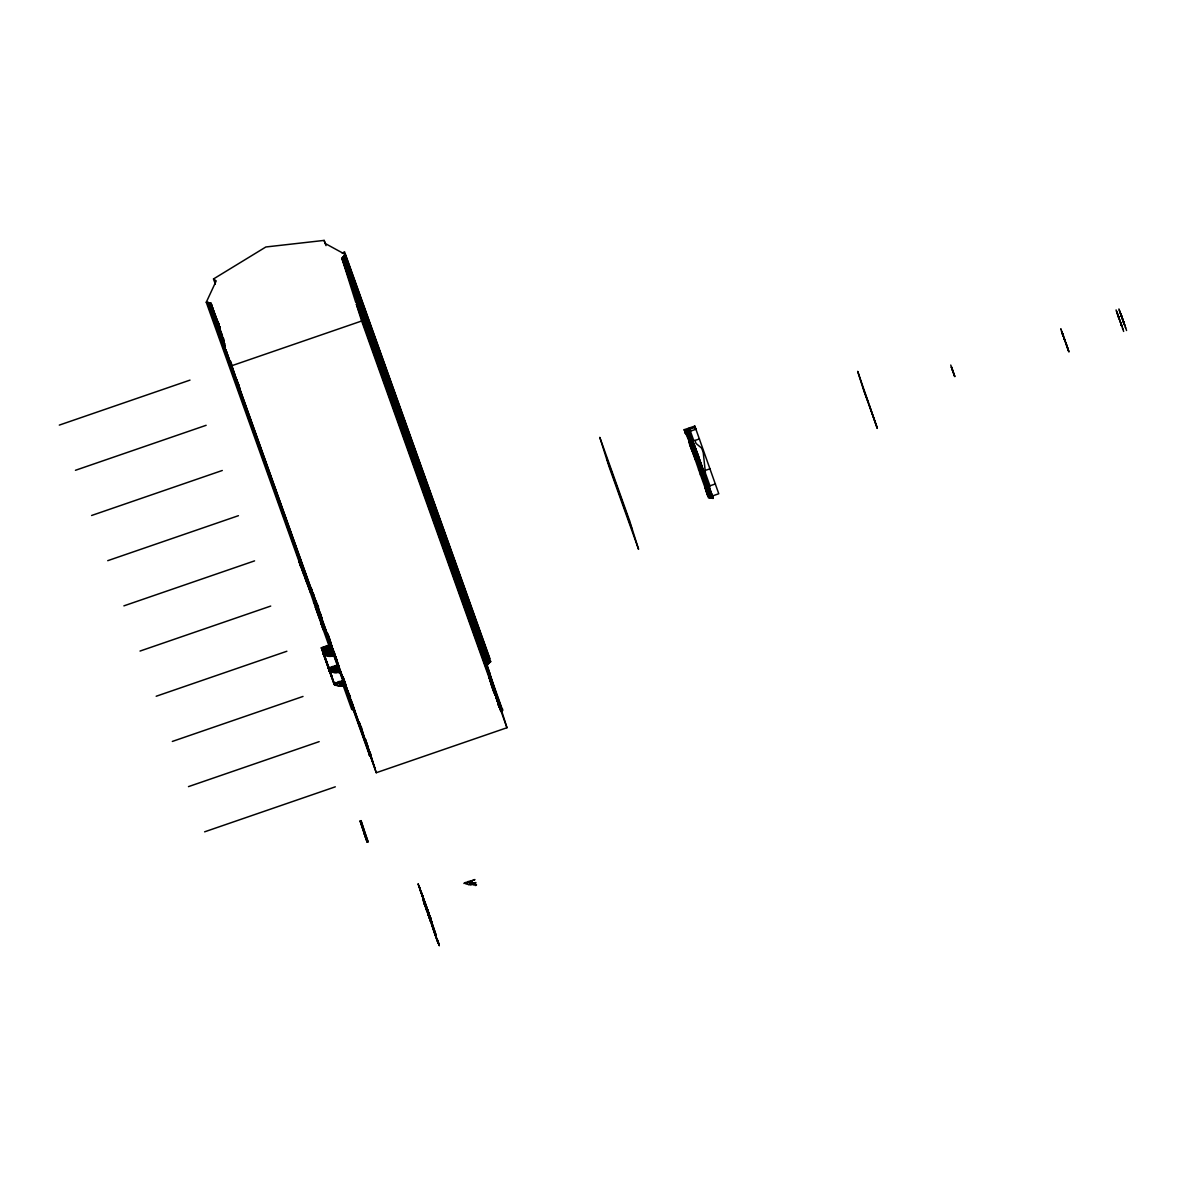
<?xml version="1.0" encoding="UTF-8"?>
<svg xmlns="http://www.w3.org/2000/svg" width="1186" height="1186" viewBox="0 0 1186 1186"><rect width="100%" height="100%" fill="white"/><g stroke="black" fill="none" stroke-linecap="round" stroke-linejoin="round"><path stroke-width="1.5" d="M329.545 668.593L328.27 668.222M330.523 670.891L329.189 671.276L330.553 670.965M336.216 685.627L336.898 685.034A2.075 1.142 -19.7 0 0 335.519 683.951C332.184 684.959 336.29 684.648 335.075 685.093M328.226 655.858L328.24 656.273A11.86 6.553 -19.7 0 0 331.19 656.318A8.687 4.803 -19.7 0 0 334.511 655.65L335.134 655.339M322.755 625.526L322.829 628.536L330.85 651.04M336.335 666.384L335.519 665.479M328.804 653.723L328.774 653.397A1.631 0.904 -19.7 0 0 327.944 653.115L327.38 653.219M334.585 669.66L334.541 669.541A1.631 0.904 -19.7 0 0 333.696 669.2M339.181 683.848L339.418 683.225A1.631 0.904 -19.7 0 0 338.603 682.943L337.521 683.314A1.898 1.053 -19.7 0 0 336.972 684.396A8.969 4.966 -19.7 0 0 337.476 685.434A3.558 1.972 -19.7 0 0 338.899 686.101A11.86 6.553 -19.7 0 0 341.85 686.145M330.153 656.199L332.258 654.331L330.197 656.021M335.934 672.106L337.061 671.691A6.138 3.395 -19.7 0 0 340.056 671.454M434.417 932.137L438.108 942.277L437.797 941.017M329.234 671.291L330.657 670.223A2.075 1.142 -19.7 0 1 331.991 671.306L331.976 671.647M336.142 672.091L338.069 670.609L336.72 671.558M344.904 685.019A6.138 3.395 -19.7 0 1 341.909 685.256L340.856 686.19L341.494 684.945M687.836 431.2L689.244 427.998M708.502 489.047L709.925 485.83L705.462 473.318L703.328 453.26A13.728 5.322 86.6 0 0 701.43 447.952L696.078 443.49L694.937 440.48L693.691 440.406L689.792 429.525M223.176 340.545L221.99 334.956M326.254 655.221L325.661 655.799M342.176 682.321L340.827 683.225L341.953 682.632M342.161 682.662L341.687 681.757M340.323 671.913A8.687 4.803 -19.7 0 1 337.017 672.595A11.86 6.553 -19.7 0 1 334.052 672.551A3.558 1.972 -19.7 0 1 332.629 671.869A8.969 4.966 -19.7 0 1 332.124 670.831A1.898 1.053 -19.7 0 1 332.673 669.764L334.645 668.652A1.705 0.949 -19.7 0 1 336.705 667.599L336.646 667.407A4.24 2.342 -19.7 0 1 337.209 665.287L337.432 664.857M334.185 671.869L334.778 671.409M333.577 667.11L332.391 667.911L333.31 667.392M333.533 667.436L333.607 666.962A1.631 0.904 -19.7 0 0 332.792 666.68L331.709 667.051M335.03 669.571L336.098 668.978A6.138 3.395 -19.7 0 0 338.306 668.904M371.855 758.773L371.055 756.223L369.854 756.238L223.843 348.387L225.073 347.379L223.339 342.472L225.043 347.75M336.616 685.197L336.839 684.856A2.075 1.142 -19.7 0 0 336.572 684.011A1.987 1.097 -19.7 0 0 335.505 683.788L335.178 683.833M337.135 671.869L336.616 671.78A5.559 3.084 -19.7 0 1 334.778 670.283A2.58 1.423 -19.7 0 1 335.519 668.785L337.106 667.896L336.157 669.171A6.138 3.395 -19.7 0 0 338.366 669.082M335.742 668.86L337.313 668.548L336.157 669.482M341.553 685.123L342.235 684.352M331.368 652.982L331.443 652.092M328.344 668.4L329.693 667.51A1.987 1.097 -19.7 0 1 330.761 667.733M329.308 671.113L330.731 670.401A1.987 1.097 -19.7 0 1 331.798 670.624M473.51 884.889L474.474 884.341A2.535 1.394 -19.7 0 1 476.031 884.311C477.854 885.379 473.585 885.957 475.616 885.038M300.71 563.987L207.298 302.474L206.26 302.282L216.193 280.934L213.495 278.962L265.857 246.984L324.149 240.402L326.017 245.621M226.17 350.863L328.196 637.045M230.544 363.42L229.728 360.811M231.863 367.23L230.959 364.725M232.189 368.624L232.693 369.839M239.676 388.623L240.002 390.031M311.369 589.279L310.821 587.945M311.681 590.672L313.415 595.787M316.677 604.341L317.047 605.512M317.492 606.95L318.411 609.456M318.723 610.849L319.227 612.05M319.583 611.976L316.884 603.763M320.724 615.979L319.909 613.37M327.425 634.569L329.56 640.974M334.022 653.308L330.301 640.929M334.882 656.036L333.192 650.714M336.053 658.571L335.549 657.029L335.001 657.593M337.284 662.47L336.468 659.876M342.739 677.147L344.474 682.261L334.971 657.504M346.801 688.784L346.342 687.361M347.706 691.305L348.936 695.204M350.285 698.524L343.05 676.969L345.749 684.5M353.843 708.976L353.384 707.538M363.346 735.29L362.901 733.867M366.43 743.726L358.884 722.333M368.846 750.16L369.543 752.739M371.485 757.587L225.74 349.499L224.539 349.514L224.08 348.061M372.3 760.196L376.259 772.723L506.956 727.73L501.752 711.229L502.642 709.139L501.07 709.095L499.943 705.507M374.924 768.128L225.31 349.662M495.555 695.47L489.462 677.31L494.77 693.766M343.629 686.264L344.533 685.538M333.474 668.904L333.088 669.838A11.86 6.553 -19.7 0 0 336.038 669.882A8.687 4.803 -19.7 0 0 338.529 669.453M330.805 668.919L331.027 668.593A2.075 1.142 -19.7 0 0 329.649 667.51M332.584 651.307L332.302 651.544A4.24 2.342 -19.7 0 0 331.724 653.723A5.085 2.802 -19.7 0 0 333.533 654.865L333.8 654.894M332.658 651.485L332.362 651.737A4.24 2.342 -19.7 0 0 331.784 653.901A5.085 2.802 -19.7 0 0 333.607 655.057L333.859 655.072M338.47 667.748L338.173 668A4.24 2.342 -19.7 0 0 337.595 670.164A5.085 2.802 -19.7 0 0 339.418 671.32L339.67 671.35M343.243 681.135L343.021 681.565A4.24 2.342 -19.7 0 0 342.443 683.729A1.705 0.949 -19.7 0 0 340.471 684.915L338.899 686.101L340.397 684.737A1.705 0.949 -19.7 0 1 342.457 683.685A4.24 2.342 -19.7 0 1 342.962 681.372M345.111 686.887L345.882 685.953M351.693 702.216L360.5 727.433M367.838 747.402L373.13 762.806M328.626 653.694L327.959 654.287M328.522 654.02L328.715 653.264M335.312 669.037L334.926 669.586M341.746 684.9L342.917 684.159M336.142 666.354L335.193 666.769M336.987 669.408L337.328 668.474L336.187 668.444M343.762 686.131L344.592 685.716M328.537 668.192L329.752 667.703M342.309 253.27L344.533 251.743L489.848 658.467M327.039 653.16L326.802 653.308A1.898 1.053 -19.7 0 0 326.254 654.39M337.699 682.988L337.447 683.136A1.898 1.053 -19.7 0 0 336.913 684.203A8.969 4.966 -19.7 0 0 337.417 685.241A3.558 1.972 -19.7 0 0 338.84 685.923A11.86 6.553 -19.7 0 0 341.79 685.968A8.687 4.803 -19.7 0 0 344.266 685.538M329.96 652.137L329.649 652.344A2.58 1.423 -19.7 0 0 328.907 653.842A5.559 3.084 -19.7 0 0 330.746 655.339L331.309 655.606M335.771 668.415L335.46 668.607A2.58 1.423 -19.7 0 0 334.719 670.105A5.559 3.084 -19.7 0 0 336.557 671.602L336.616 671.78M329.352 668.533L328.344 668.682M334.511 671.81L335.223 671.439M334.274 670.105L333.562 670.594M223.531 338.825L223.576 340.664M338.766 667.362L338.114 667.822A4.24 2.342 -19.7 0 0 337.536 669.986A5.085 2.802 -19.7 0 0 339.344 671.143L339.908 671.143M334.912 684.114L334.689 685.197M338.944 683.773L338.751 683.862M506.956 727.73L361.641 321.006L356.437 304.505L357.327 302.415L355.77 302.371L341.864 258.296L345.245 254.441L325.112 243.441L324.149 240.402M495.511 691.423L487.179 665.02L488.439 663.641L343.125 256.917M329.026 655.324L329.411 655.176M334.778 655.339L334.452 655.458A8.687 4.803 -19.7 0 1 331.131 656.14A11.86 6.553 -19.7 0 1 328.181 656.095A3.558 1.972 -19.7 0 1 326.758 655.428M699.251 458.804L708.635 484.911L707.419 487.031M485.252 661.61L489.774 673.277M376.259 772.723L208.232 302.415L207.298 302.474M225.236 347.78L208.232 302.415M220.299 329.53L210.915 303.245L209.121 302.919M219.706 326.417L220.122 328.314L210.915 303.245M217.646 321.806L217.72 322.844L216.816 320.161L217.512 321.895M221.159 334.111C220.122 330.509 221.574 334.793 220.892 333.103M220.981 333.711L215.496 315.832M221.441 334.941L222.138 336.646L221.441 334.971M222.39 336.957L221.56 335.267L221.841 336.098M223.205 338.974L223.517 340.16M224.451 343.258L224.732 343.569M230.781 361.389L234.457 374.064M59.3 425.107L189.997 380.113M361.641 321.006L230.944 366.014L225.74 349.499M235.821 377.889L240.061 389.734M75.444 470.293L206.142 425.3M91.589 515.495L222.286 470.486M107.733 560.681L238.43 515.688M123.878 605.868L254.575 560.874M711.808 496.163L718.775 493.761L694.803 426.085L684.352 429.673L685.641 433.779L684.796 431.496M685.716 431.422L684.114 429.569L691.423 446.633M301.081 562.268L299.109 562.134M686.827 431.882L686.086 429.703L685.137 429.762M299.761 563.454L300.636 563.157M688.414 431.852L695.797 429.302L694.803 426.085M694.299 444.78L690.119 434.328M694.937 440.48L699.443 438.924M206.26 302.282L303.972 575.24L306.003 578.101M694.27 451.584L691.141 443.164L689.896 442.511M692.283 444.394L694.507 445.239L699.088 457.663M140.022 651.07L270.719 606.061M1063.427 336.053L1061.855 331.784M1064.376 338.618L1066.229 343.984M316.558 603.837L318.308 607.232M702.616 471.316L710.103 468.752M316.425 604.534L314.675 605.053L313.564 601.88L313.875 602.814M700.585 469.656L701.475 472.176L703.713 471.687L705.077 475.675M318.574 607.143L315.728 600.175M320.917 622.961L319.909 619.848L320.783 619.552L316.425 607.365M705.922 490.396L705.018 487.52L715.469 483.918M707.582 494.236L708.487 497.853L713.231 498.372L689.007 430.577L687.213 430.251L688.918 434.832M156.181 696.256L286.864 651.247M332.851 651.396L323.704 654.553L321.317 647.778L330.657 644.576M330.79 644.858L321.643 648.016L334.393 683.788M331.116 644.606L328.715 635.904M325.631 659.831L321.88 648.001L330.627 645.125M322.029 648.49L330.523 645.495L332.154 650.654M323.645 653.59L333.014 650.358L323.244 653.901M323.526 654.005L332.673 650.847M323.422 654.479L332.747 651.233M323.986 654.687L332.703 651.692M335.786 682.499L333.992 683.255L330.538 672.922M338.484 681.579L339.329 681.624M475.69 634.436L486.216 667.807M340.16 681.372L334.23 684.011L343.377 680.868M340.115 681.55L333.889 683.685M343.406 681.06L334.081 684.292L323.229 653.871M172.326 741.443L303.008 696.449M477.587 639.773L477.676 641.582M478.847 643.301L478.892 645.214M478.373 643.553L479.248 643.361L484.021 658.052M479.678 646.073L483.562 656.881M481.812 651.618L476.001 635.34M484.733 659.742L488.543 671.839M341.435 680.705L351.738 709.495L353.784 709.865M489.269 660.928L490.707 661.64L488.439 663.641M489.284 673.011L341.864 258.296M489.551 678.303L491.953 687.005M361.196 726.44L362.427 731.199M188.47 786.629L319.167 741.635M492.383 686.249L492.116 686.486M492.19 686.694L493.45 690.208M496.178 698.243L499.588 707.39M496.949 698.999L499.158 707.538M498.001 702.957L498.402 705.462M204.615 831.831L335.312 786.822M365.94 837.524L360.144 820.949L361.018 820.653L368.075 841.852L367.215 842.149L363.983 833.106L364.858 832.809L361.018 820.653M360.322 821.483L367.215 842.149M361.967 825.248L365.451 837.197M361.597 825.515L367.186 841.556M363.183 829.948L364.25 829.681M367.023 841.615L365.777 837.583M421.178 892.272L424.217 901.256M421.994 894.407L423.046 897.12M422.779 896.66L421.534 892.925M422.527 895.682L421.104 892.035M421.697 893.473L422.69 896.023M423.343 897.935L423.358 898.647M424.306 900.619L425.596 904.221M423.535 901.39L427.449 911.812L425.655 907.112M424.395 901.553L424.247 900.708M424.87 902.798C423.639 899.448 425.389 903.806 424.588 902.012M423.862 902.264L424.588 904.369M425.818 905.17L426.604 907.305M428.413 914.984L425.3 906.341L425.833 907.468M426.382 907.068L426.189 905.882L436.107 935.205L426.575 906.993M425.715 907.779L426.856 910.922M426.634 907.794L422.424 895.267L429.851 917.638M426.827 910.878L425.715 907.423M426.827 910.552L426.5 909.499M427.434 909.306L428.072 911.026M427.805 910.285L430.874 918.928M428.25 911.574L429.184 914.925M430.889 922.219L427.642 913.161L428.176 913.991M428.442 912.879L427.879 910.937M423.046 898.365L420.393 890.701L430.844 919.535M427.909 913.917L429.258 917.682M428.843 913.887L429.288 914.895M428.62 915.859L428.428 914.91M429.688 915.681L431.274 920.158L429.91 916.615M429.984 916.971L430.607 918.379M430.103 920.01L429.969 919.254L430.74 921.448L429.51 918.172L430.37 920.143M430.889 921.596L430.533 920.573L430.948 921.804M431.274 920.766L431.897 922.115L430.874 919.654M430.399 920.632L433.231 929.513M431.496 923.627L431.852 924.932M432.03 924.769L432.119 925.673L431.496 923.286M432.579 926.666L432.846 927.408M433.483 929.439L435.203 934.242M433.735 929.839L434.209 931.499L433.602 929.394M434.061 930.802L434.506 932.329M434.298 931.158L434.521 932.092M435.218 934.019L436.196 936.792M438.909 944.367L436.656 938.111M436.967 938.986L437.53 940.542L437.204 939.608M438.079 941.61L439.235 945.598L438.079 941.61C438.538 943.671 435.899 936.021 438.227 942.796M341.094 673.129L340.901 672.877M324.579 654.183L323.778 655.384M325.601 655.621L326.18 655.028A2.075 1.142 -19.7 0 0 324.801 653.946M339.804 671.869L338.781 672.714L339.759 672.165A2.535 1.394 -19.7 0 1 340.96 672.077M330.375 652.181L331.368 652.181M330.672 653.353L331.309 652.004L329.708 652.522A2.58 1.423 -19.7 0 0 328.967 654.02A5.559 3.084 -19.7 0 0 330.805 655.517L330.746 655.339M336.483 669.616L335.979 669.66A8.687 4.803 -19.7 0 0 338.455 669.26M468.129 882.666L469.285 881.776A1.631 0.904 -19.7 0 0 468.455 881.435L467.358 881.821A1.898 1.053 -19.7 0 0 466.81 882.888A8.969 4.966 -19.7 0 0 467.314 883.926A3.558 1.972 -19.7 0 0 468.737 884.593A11.86 6.553 -19.7 0 0 471.702 884.637A8.687 4.803 -19.7 0 0 475.008 883.97M489.447 676.85L484.466 659.475L485.059 661.403M492.027 684.085L489.092 673.618M327.885 652.937L326.862 653.501A1.898 1.053 -19.7 0 0 326.313 654.568A8.969 4.966 -19.7 0 0 326.817 655.606A3.558 1.972 -19.7 0 0 328.24 656.273L328.181 656.095M474.178 880.131L474.934 879.567L472.858 880.056A4.24 2.342 -19.7 0 0 472.28 882.221A1.497 0.83 -19.7 0 0 470.308 883.407L468.826 884.608M470.768 881.717L472.043 880.649L470.205 880.842A2.58 1.423 -19.7 0 0 469.463 882.34A5.559 3.084 -19.7 0 0 471.302 883.837A3.454 1.912 -19.7 0 0 473.614 883.748M684.989 432.075L684.604 430.948L686.457 432.43M472.829 882.844L470.753 884.697M338.647 668.459L338.381 668.43A5.085 2.802 -19.7 0 1 336.572 667.273A4.24 2.342 -19.7 0 1 337.15 665.109M338.707 668.637L338.44 668.607A5.085 2.802 -19.7 0 1 336.631 667.451M344.518 684.9L344.192 684.693A5.085 2.802 -19.7 0 1 342.383 683.536M342.161 682.098L340.367 682.35A2.58 1.423 -19.7 0 0 339.626 683.848A5.559 3.084 -19.7 0 0 341.464 685.345L341.968 685.434A6.138 3.395 -19.7 0 0 344.192 685.36M235.925 378.868L234.591 375.058M238.505 386.102L233.716 371.174M240.788 392.507L241.736 395.146M315.283 600.887L316.113 603.496M322.043 619.789L321.139 617.283M331.843 647.393L332.658 649.987M337.654 663.656L338.603 666.28M349.751 697.205L351.516 702.438M354.214 710.147L354.747 711.481M365.08 740.405L363.761 736.595M367.675 747.625L364.932 739.397M369.943 754.044L370.892 756.668M689.496 434.061L690.356 434.476M336.216 665.746L334.556 666.072A2.58 1.423 -19.7 0 0 333.815 667.57A5.559 3.084 -19.7 0 0 335.653 669.082L335.579 668.889A5.559 3.084 -19.7 0 1 333.755 667.392A2.58 1.423 -19.7 0 1 334.496 665.895M465.965 884.089L466.75 883.54A2.031 1.127 -19.7 0 0 465.416 882.458L463.919 883.466L465.268 883.081M300.725 564.862L299.598 563.513L299.984 564.64M475.052 882.784L475.927 882.547L474.103 883.377A5.085 2.802 -19.7 0 1 472.369 882.354L472.369 882.354M435.722 935.798L434.98 933.323M1120.548 322.296L1121.941 326.446M953.9 374.035L954.419 375.725M1123.083 320.665L1123.839 322.918M1118.502 316.692L1116.085 309.917M694.507 445.239L693.766 443.949M691.957 443.579L693.276 446.499M691.141 443.164L693.173 446.87M306.551 576.974L305.173 575.847L301.807 566.448M304.743 574.676L305.128 575.61M303.987 575.091L299.346 562.238L300.651 566.33L299.791 564.062M1124.402 324.163L1119.836 311.34M1118.087 315.328L1119.05 318.337L1116.441 311.058M1119.628 319.642L1121.022 324.045M695.797 429.302L695.055 427.36L686.309 430.429L686.086 429.703M690.46 434.847L690.489 435.277M688.71 434.906L688.34 434.017M687.48 433.527L686.59 431.126M1117.849 314.927L1118.887 317.685M1121.319 315.476L1122.445 318.915L1120.903 314.246L1121.734 316.706M425.285 905.882L425.522 906.549M1118.324 316.469L1119.792 320.576M1124.491 324.786L1122.519 319.138L1122.86 320.161M1063.457 336.557L1062.478 333.251L1062.864 334.734M425.092 905.704L424.306 903.495L425.27 906.134M1124.758 325.409L1123.424 321.584L1126.567 330.509M1067.415 347.35L1067.934 348.803L1067.059 346.371M221.99 336.201L221.826 335.371M429.124 916.911L428.65 915.696M694.255 445.254L693.899 444.335M692.431 444.187L688.888 434.373M692.09 443.949L691.853 443.312M951.987 368.876L951.394 366.978L952.654 370.773M422.097 894.496L422.453 895.519M1064.405 338.855L1063.916 337.447M429.065 916.956L429.421 917.979M1118.027 315.446L1118.087 315.283M1120.859 314.394L1120.711 313.801M1121.259 324.564C1119.287 318.812 1122.238 327.558 1121.615 325.438M1117.775 314.379L1118.724 317.196M1119.51 319.746L1118.235 316.099M951.483 367.186L951.735 368.12M694.566 446.099L696.478 451.095M694.477 450.22L693.202 446.944M692.491 449.346L691.082 445.699M691.482 449.257L690.104 445.639L691.749 449.954M307.485 581.911L306.418 579.198M306.477 581.807L305.099 578.205L305.41 579.094M434.313 931.455L434.032 930.669M1062.137 332.54L1063.412 336.053M1123.646 331.443L1122.475 328.151M1063.086 335.594L1067.8 348.832M954.448 375.74L954.789 376.659L954.419 375.502M695.426 448.427L694.744 446.559M686.294 432.979L686.516 433.35M307.663 580.028L307.411 579.346M301.526 566.196L301.022 564.803M1123.646 322.132L1123.29 321.243M1124.432 324.519L1124.239 323.674M1120.696 322.903L1121.674 325.69M426.752 907.75L426.026 906.104M1121.926 317.611L1119.273 310.139M1123.468 321.525L1124.135 323.734M1117.583 314.334L1117.064 312.911M1120.562 322.473L1121.007 323.704M1062.597 334.037L1063.116 335.49M427.746 913.146L428.072 914.021M694.418 450.013L694.714 450.813M692.357 448.945L693.054 450.843M307.352 581.511L308.049 583.393M306.21 581.021L306.744 582.504M1122.386 318.426L1122.875 320.057M690.059 445.58L688.725 441.904M1120.488 322.162L1120.118 321.154M689.555 432.075L690.964 435.84L690.756 434.965M685.063 432.223L685.345 432.905L684.945 431.882M302.519 566.359L302.993 567.486L302.652 566.315M301.511 566.033L300.859 564.343M1121.6 316.365L1120.711 313.993L1121.422 315.847M429.821 916.348L430.74 918.527M1121.081 314.839L1120.948 314.779M1120.74 323.081L1122.875 328.893M696.612 451.421L696.908 452.222M694.64 450.621L694.981 451.525M692.624 449.642L693.395 451.777M691.497 449.197L692.061 450.784M306.492 581.763L307.055 583.349M1117.049 312.452L1117.405 313.46M1065.562 342.532L1066.125 344.148L1065.725 342.843M689.881 433.661L690.193 434.506M686.027 432.238L686.294 433.009M299.939 564.447L300.34 565.47L300.117 564.699M1120.37 313.341L1118.932 308.938M1062.271 333.162L1062.804 334.689L1062.256 333.385M1063.293 336.246L1062.478 334.304M1068.512 350.656L1068.719 351.204M696.849 452.059L697.175 452.948M694.922 451.362L695.278 452.37M694.581 452.429L691.942 445.387M691.838 450.087L692.416 451.762M307.93 583.052L308.39 584.342M306.833 582.652L307.426 584.327M429.362 917.638L430.221 919.98M1060.847 328.893L1061.055 329.5M689.6 432.89L689.941 433.824M691.912 443.49L691.601 442.615M687.747 432.416L688.028 433.201M686.813 431.763L687.969 434.921L687.658 433.75M690 442.852L685.627 430.592M685.849 431.778L686.131 432.579M424.366 903.628L422.972 899.299L424.973 905.555M1061.559 330.998L1062.448 333.726M951.958 368.446L952.64 370.358M697.116 452.8L697.472 453.764M695.233 452.207L695.619 453.304M694.27 451.481L694.922 453.393M693.291 451.466L693.78 452.844M692.209 451.125L692.817 452.859M423.669 901.701L424.114 902.62M308.286 584.031L308.775 585.41M429.614 918.379L430.014 919.194M307.218 583.69L307.811 585.424M1123.705 322.34L1124.091 323.585L1123.32 321.45M1118.354 316.069L1119.08 318.589M429.703 915.948L429.999 916.763M952.15 368.95L952.432 369.75M868.448 402.855L863.645 389.986M877.121 427.731L869.16 404.841M697.427 453.63L697.783 454.668M689.288 432.03L689.644 433.038M695.574 453.171L695.989 454.342M692.772 445.758L707.286 485.86L706.441 486.216L707.479 489.329M687.48 431.66L687.806 432.549M690.712 442.067L690.978 442.823L687.331 432.712M694.655 452.548L695.307 454.446M693.691 452.563L694.195 454.016M685.641 431.17L685.953 432.075M692.639 452.296L693.247 454.075M309.917 585.958L310.302 587.011M308.686 585.128L309.65 587.841M300.636 563.735L300.947 564.625M307.634 584.861L308.256 586.625M304.906 577.656L304.253 575.922M1122.089 317.981L1121.2 315.506M1120.829 323.437L1121.274 324.282M1061.603 331.324L1062.019 332.51M1068.26 349.944L1068.942 352.034M952.195 369.439L954.641 376.199M862.919 387.97L877.329 428.398L857.686 371.351L863.126 388.623M688.755 430.533L689.333 432.149M712.445 496.83L713.008 498.446M701.83 470.427L703.105 474.089M711.437 498.046L707.582 486.779M687.005 430.325L687.524 431.793M688.088 432.786L691.646 442.749M707.093 485.993L703.328 475.423M710.666 496.534L711.215 498.12M702.497 475.067L706.604 486.571L704.914 487.283L706.352 491.686M709.791 496.074L710.533 498.224M695.07 456.447L701.222 474.192M701.667 475.453L705.789 486.986M708.843 496.133L709.421 497.794M698.539 469.241L699.681 472.488L701.43 471.969L702.053 473.792M705.018 487.52L700.348 474.489M606.639 458.137L631.827 528.63M345.245 254.441L490.707 661.64M344.518 255.227L489.907 662.188M355.133 285.485L357.001 290.703M364.443 311.562L368.802 323.734M376.244 344.592L380.602 356.749M390.535 384.56L392.388 389.779M408.547 434.965L410.4 440.184M417.857 461.043L422.824 474.949M427.79 488.854L434.625 507.964M439.591 521.87L440.836 525.354M442.689 530.572L446.425 540.994M451.392 554.9L452.637 558.369M455.735 567.071L458.226 574.024M463.192 587.93L464.423 591.399M468.781 603.57L470.012 607.039M472.502 613.992L476.223 624.429M481.19 638.335L488.024 657.444M343.732 255.761L489.269 663.211M343.303 256.725L488.647 663.567M342.087 258.222L487.402 664.946M356.956 302.311L502.716 710.488M476.994 638.854L476.357 637.06L477.024 638.913M478.507 643.272L479.959 647.393M482.168 653.323L482.806 655.117M357.09 303.883L502.449 710.785M485.385 664.486L485.978 666.161M487.105 669.275L489.788 676.806M356.363 304.061L501.841 711.704M492.027 686.738L493.287 690.267M494.028 692.342L494.873 694.699M497.838 703.016L499.098 706.545M499.84 708.62L500.685 710.963M213.495 278.962L215.363 284.18M218.372 323.022L218.98 324.697L218.535 322.963M219.632 326.402L220.225 328.077M220.299 329.782L222.479 335.875M422.246 895L418.925 885.69L420.897 891.946M219.647 328.996L223.62 340.515M426.678 908.772L422.335 896.112M219.336 329.13L224.984 345.245M431.052 922.263L430.726 921.537M431.926 924.813L435.203 934.39L432.297 925.51M438.464 943.107L438.864 944.189M209.373 302.964L225.399 347.72M237.452 381.432L239.068 385.939M311.073 587.5L312.333 591.028M330.138 640.825L327.44 633.294L331.428 646.088M350.478 697.798L348.862 693.247L350.359 697.991M365.555 739.945L368.238 747.476M369.988 752.013L370.818 754.355M432.682 927.748L438.227 943.596L437.249 940.498M224.925 349.588L370.24 756.297M220.804 339.463L222.657 344.666M315.565 604.83L311.621 593.445M323.852 628.699L332.332 652.463M342.769 681.683L352.687 709.436M320.012 620.085L315.343 607.054M319.909 619.848L315.491 607.454M331.798 653.857L331.872 654.035A1.705 0.949 -19.7 0 0 329.812 655.087M337.743 669.823L337.684 670.298A1.705 0.949 -19.7 0 0 335.623 671.35M335.015 666.947L336.364 665.761M333.681 667.14L333.562 666.828A1.631 0.904 -19.7 0 0 332.732 666.502L331.635 666.873A1.898 1.053 -19.7 0 0 331.102 667.94A8.969 4.966 -19.7 0 0 331.591 668.978A3.558 1.972 -19.7 0 0 333.029 669.66L333.088 669.838A3.558 1.972 -19.7 0 1 331.665 669.156A8.969 4.966 -19.7 0 1 331.161 668.118M321.88 648.001L331.709 675.516M321.317 647.778L334.23 684.011M364.858 832.809L368.075 841.852M360.485 821.424L364.606 833.921L360.144 820.949M1123.587 322.207L1123.854 322.903M697.753 454.549L698.139 455.632M712.697 496.86L711.229 492.679M712.475 496.934L711.748 494.873M695.96 454.223L696.39 455.454M701.534 470.308L700.807 468.188M710.37 495.718L710.696 496.652M695.07 453.719L695.708 455.572M702.824 476.09L701.475 472.176M709.539 495.363L710.014 496.771M694.121 453.764L694.655 455.276M699.666 469.715L699.458 469.152M701.741 475.69L701.43 474.8M708.605 495.466L708.917 496.371M693.098 453.586L693.721 455.365M707.627 495.377L707.983 496.445M426.115 908.387L426.397 909.543L426.085 908.55M437.056 939.164L437.486 940.038M314.764 602.607L314.379 601.465M323.6 628.031L323.911 628.936M308.093 586.151L308.716 587.93M322.622 627.943L322.977 629.01M339.493 683.403L339.374 683.092A1.631 0.904 -19.7 0 0 338.544 682.765M1067.771 348.551L1068.378 350.315M952.595 370.21L953.855 374.153M698.109 455.528L702.527 467.64M703.209 470.308L702.616 468.574M696.36 455.35L697.235 457.87M710.399 495.822L708.857 491.36M695.515 454.979L696.138 456.788M709.302 494.71L709.717 495.956M694.596 455.068L695.604 458.004M701.623 475.378L701.178 474.089M708.398 494.858L708.665 495.659M693.588 454.964L694.21 456.758M695.204 459.545L698.643 469.537M707.449 494.873L707.745 495.778M430.103 916.719L430.444 917.653M424.558 904.488L424.736 904.785M426.456 909.484L425.967 908.15M309.59 587.633L310.124 589.175M323.393 627.424L323.659 628.224M308.597 587.53L309.205 589.309M313.608 602.028L310.198 592.11M322.444 627.438L322.74 628.328M695.989 456.313L696.567 458.033M700.407 469.093L696.983 459.145M694.106 456.432L694.714 458.196M428.739 913.146L428.428 912.227M428.68 913.517L429.243 915.043M310.984 588.879L311.473 590.272M310.08 589.012L310.613 590.569M309.101 588.997L309.709 590.761M1061.707 331.65L1060.921 329.159M1064.465 339.329L1064.776 340.293L1064.272 339.077M1066.777 346.001L1068.586 351.1M711.778 494.947L708.665 485.015M709.065 494.013L709.436 495.125M708.442 495.007L707.953 493.569M707.256 494.354L707.523 495.155M429.006 916.645L428.591 915.399M324.43 627.69L323.822 625.867M323.17 626.786L323.437 627.572M322.251 626.92L322.518 627.72M1066.57 344.933L1067.118 346.594M697.22 457.811L697.679 459.13M696.478 457.707L697.027 459.323M709.124 494.265L708.516 492.501M694.655 457.974L695.233 459.679M707.301 494.518L706.619 492.561M700.555 475.097L699.636 472.339M425.73 905.229L425.433 903.836M427.079 908.432L428.739 913.087M425.818 907.379L426.323 908.802M430.014 919.787L430.637 921.463M310.584 590.45L311.103 592.007M221.901 335.994L222.39 337.046M323.185 626.875L322.459 624.74M309.65 590.539L310.228 592.244M322.296 627.083L321.614 625.111M1125.321 327.173L1125.722 327.914M1120.948 323.511L1121.511 325.335M697.679 459.101L700.807 468.203M426.13 906.074L425.774 905.066M311.977 591.71L312.481 593.208M311.088 591.933L311.607 593.46M1066.184 343.851L1066.733 345.556M953.692 373.323L952.907 371.085M707.953 493.598L707.227 491.478M317.225 606.95L316.929 606.061M316.351 607.173L315.535 604.756M710.636 491.656L709.88 489.447M708.22 491.627L708.576 492.59M706.886 493.257L706.411 491.923M1066.155 343.807L1066.585 345.096M953.84 373.827L954.211 374.895M708.872 491.389L708.264 489.625M707.923 490.767L708.324 491.879M322.918 623.317L323.215 624.177M322.488 624.814L321.999 623.376M321.406 624.473L321.702 625.289M1122.356 318.797L1123.023 320.22L1122.727 319.345M1063.308 335.653L1063.634 336.587M950.757 365.051L951.632 367.438M951.765 368.209L951.691 367.823M422.201 895.119L421.638 893.369M314.646 604.904L315.432 607.247M709.91 489.521L709.213 487.446M708.101 491.182L706.767 487.253M707.004 490.811L707.286 491.612M706.515 492.19L705.833 490.203M489.447 673.366L489.507 673.233M323.096 623.747L322.473 621.879M321.198 623.866L321.51 624.755M708.309 489.714L707.76 488.098M707.39 489.166L707.879 490.515M707.078 491.004L706.604 489.625M437.975 941.862L437.412 940.424M322.384 621.731L322.874 623.08M321.791 622.754L322.073 623.569M321.006 623.302L321.347 624.251M429.777 919.106L429.628 918.127M709.258 487.579L708.665 485.771M706.886 490.441L705.729 486.868M321.88 622.991L321.273 621.182M320.843 622.769L321.184 623.777M707.553 487.446L707.82 488.232M321.436 621.672L321.702 622.472M321.05 623.347L320.531 621.835M425.759 904.918L425.477 903.954L425.655 904.962M708.442 485.089L708.724 485.934M707.612 487.609L707.078 485.934M706.278 488.617L706.559 489.447M502.123 710.888L356.867 304.357M488.573 671.899L481.827 650.595L485.904 664.575M500.67 710.295L495.392 693.602L501.367 711.748L489.24 677.384L494.34 693.024M495.051 693.662L499.425 707.434M489.388 678.348L493.346 691.26M476.164 637.164L476.757 639.002M435.395 935.354L436.581 938.986M433.557 930.195L434.728 933.738M425.255 905.911L425.863 907.75M427.019 911.07L428.309 915.014M418.806 886.061L418.065 883.748L420.185 889.945L419.459 887.632M365.481 739.278L370.64 755.067M365.11 738.73L368.297 748.826M361.982 729.894L363.568 734.935M364.339 737.277L365.303 740.331M359.669 723.015L363.687 735.78M359.195 722.17L362.486 732.563M369.854 756.238L369.068 754.859M352.538 703.787L354.97 711.407M351.278 700.259L352.983 706.248M347.661 690.385L349.336 695.9M344.8 683.655L345.586 686.145M335.875 656.911L338.825 666.206M334.244 652.256L337.209 661.655M333.281 649.839L335.149 655.754A2.535 1.394 -19.7 0 0 333.948 655.888L332.969 656.436L333.992 655.591A2.535 1.394 -19.7 0 1 335.089 655.621M328.641 636.156L332.777 649.409M320.413 613.34L321.999 618.38M318.1 607.069L321.836 618.44M325.527 630.789L323.318 629.929M313.341 593.549L316.291 602.962M321.599 619.136L322.147 620.871M329.649 645.392L331.398 650.921L329.545 645.421M313.178 593.608L314.972 599.419M311.725 589.635L313.712 595.891M314.097 597.107L314.883 599.597M320.724 619.433L321.406 621.523M328.789 645.688L330.538 651.218M328.685 645.718L330.434 651.247M327.929 645.985L329.56 651.559M327.069 646.281L328.907 652.122M326.965 646.311L328.804 652.152M327.944 652.107L326.209 646.578L327.84 652.152M325.349 646.874L326.98 652.448M324.475 647.171L326.12 652.745M325.364 652.997L323.615 647.467L325.26 653.041M322.755 647.764L324.49 653.634M328.389 666.932L332.05 677.799M326.254 660.943L329.901 671.81M324.519 656.14L327.855 666.132M238.638 384.635L240.224 389.675M236.014 377.637L239.142 387.303M217.008 319.301L219.929 328.552M220.833 331.68L223.605 340.945M222.019 336.261L224.51 344.296M211.167 303.29L223.176 342.532M952.892 371.337L953.203 372.33M335.979 669.705A11.86 6.553 -19.7 0 1 333.029 669.66M334.244 655.191A6.138 3.395 -19.7 0 1 331.25 655.428M336.943 672.403A11.86 6.553 -19.7 0 1 333.992 672.358A3.558 1.972 -19.7 0 1 332.569 671.691M339.685 671.973A2.535 1.394 -19.7 0 1 340.901 671.899M334.6 669.719A1.631 0.904 -19.7 0 0 333.77 669.393L332.614 669.586A1.898 1.053 -19.7 0 0 332.065 670.653M344.266 684.885A5.085 2.802 -19.7 0 1 342.443 683.729M339.567 683.67A2.58 1.423 -19.7 0 1 340.308 682.172M629.455 520.343L599.79 437.337L608.922 466.291L638.572 549.296L629.455 520.343M223.531 339.107L223.205 338.203L223.531 339.107M428.902 913.62L428.457 912.508L428.813 913.65"/></g></svg>
